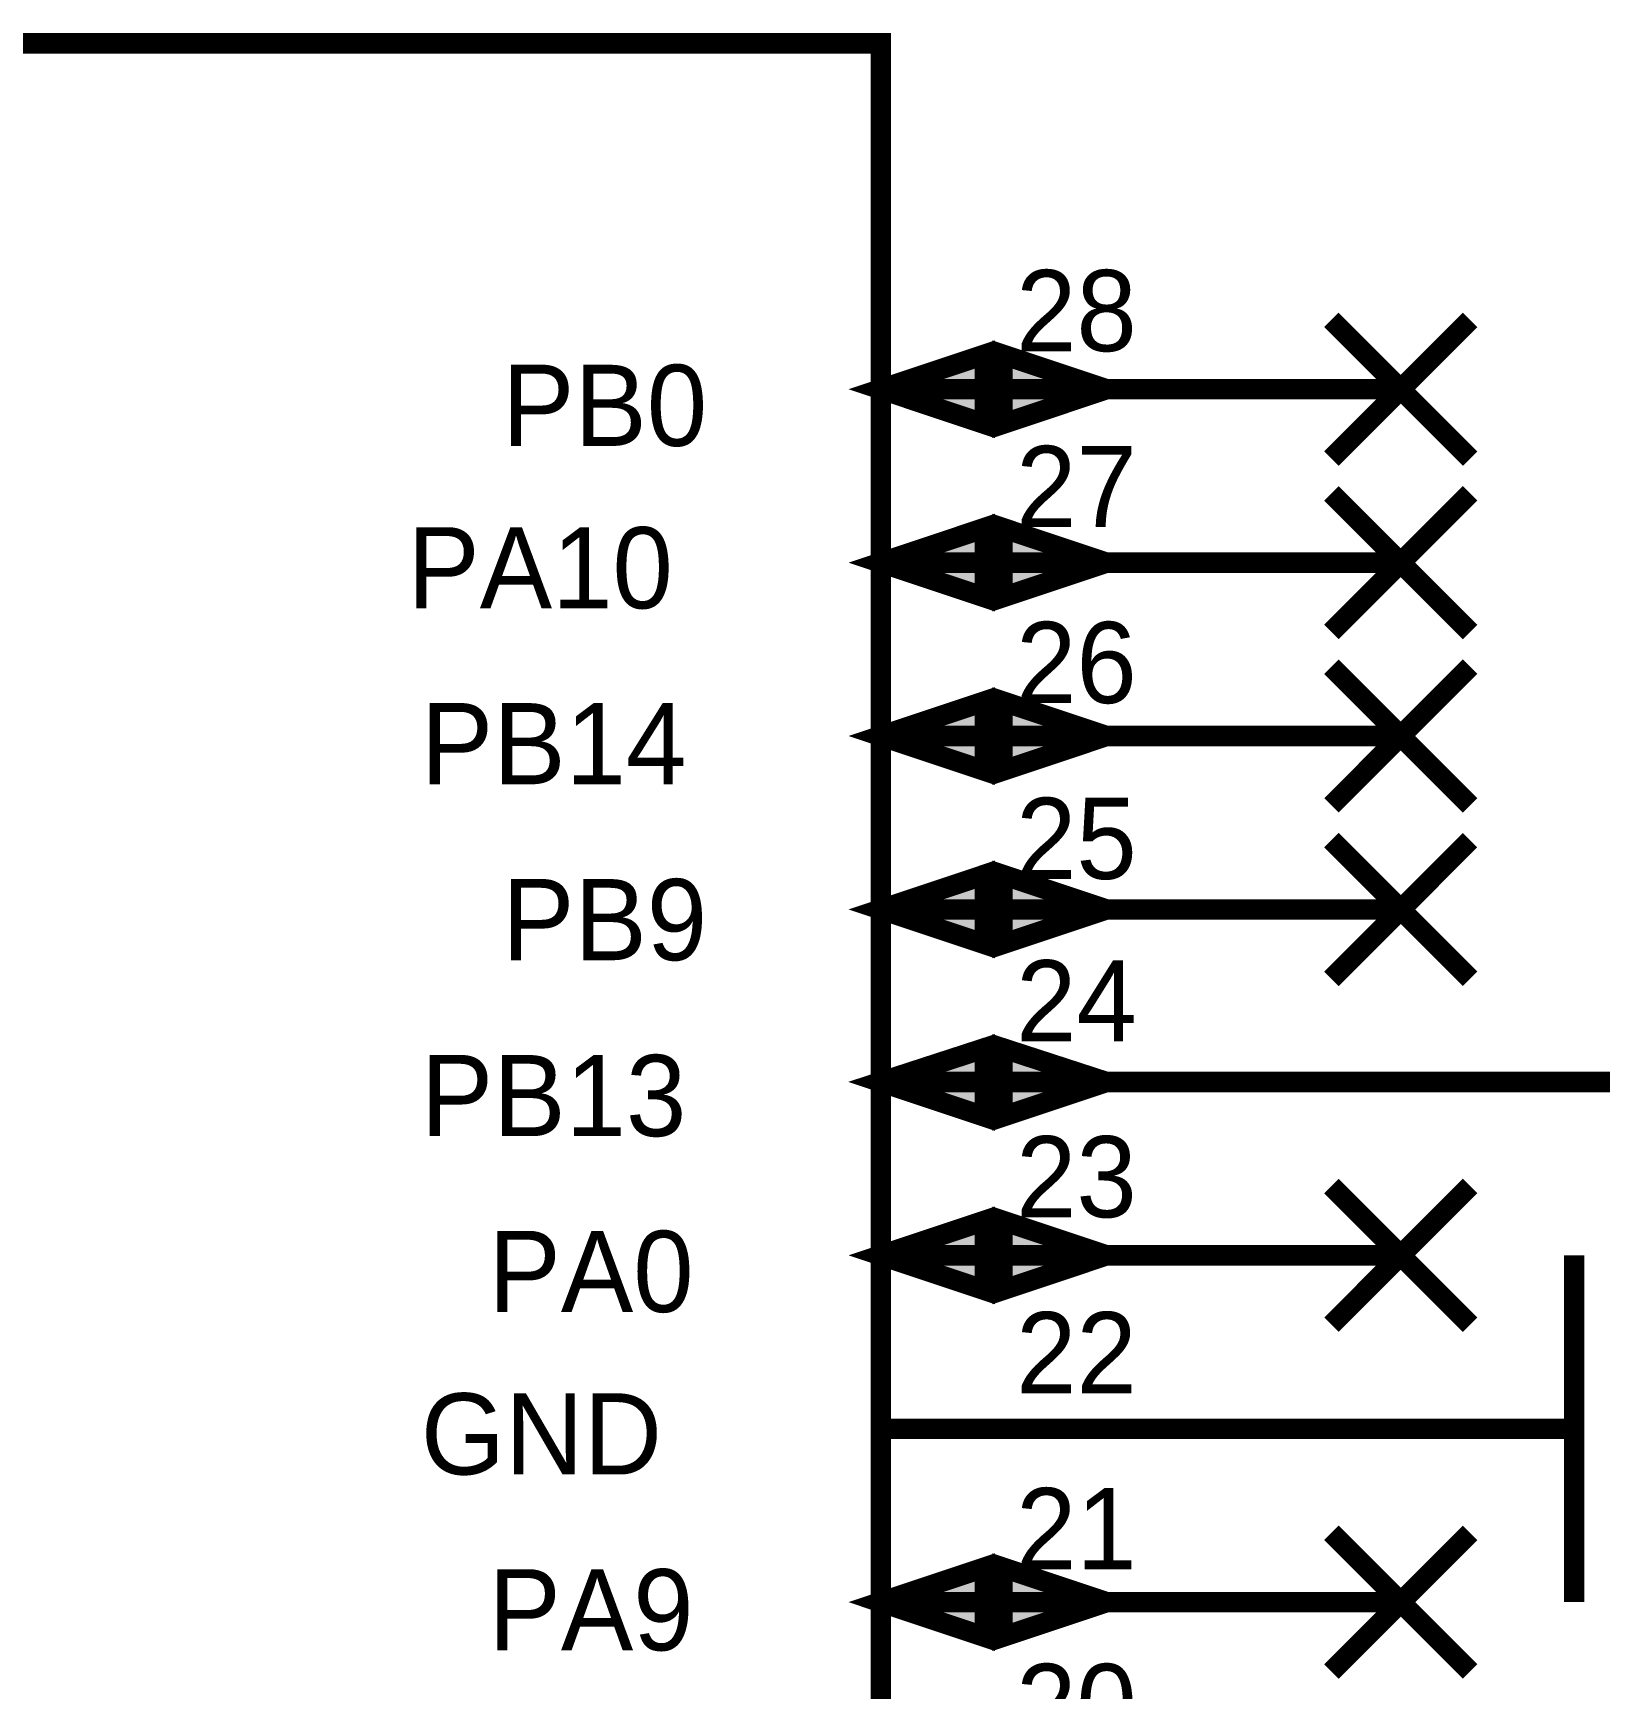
# Model space of a CAD drawing. Header units: inches. Extents: x 0 to 569, y 0 to 432.
# Drawn here: x 330.47 to 353.45, y 118.1 to 142.38 of the extents above; entities that cross this region are included whole.
import ezdxf

# ---------------------------------------------------------------- set-up
doc = ezdxf.new("R2010")
doc.units = ezdxf.units.IN
doc.layers.add('Sheet', color=255, linetype='Continuous')

msp = doc.modelspace()

# ---------------------------------------------------------------- linework, layer by layer
at = {"layer": 'Sheet'}
for points in [[(317.5, 142.23, 0.3, 0.3, 0), (342.9, 142.23, 0.3, 0.3, 0), (342.9, 99.058, 0.3, 0.3, 0), (317.5, 99.058, 0.3, 0.3, 0), (317.5, 142.23, 0.3, 0.3, 0)], [(344.425, 137.666, 0.3, 0.3, 0), (342.9, 137.158, 0.3, 0.3, 0), (344.425, 136.649, 0.3, 0.3, 0), (344.425, 137.666, 0.3, 0.3, 0)], [(344.425, 137.666, 0.0991, 0.0991, 0), (342.9, 137.158, 0.0991, 0.0991, 0), (344.425, 136.649, 0.0991, 0.0991, 0), (344.425, 137.666, 0.0991, 0.0991, 0)], [(344.686, 137.666, 0.3, 0.3, 0), (344.686, 136.649, 0.3, 0.3, 0), (346.211, 137.158, 0.3, 0.3, 0), (344.686, 137.666, 0.3, 0.3, 0)], [(344.686, 137.666, 0.0991, 0.0991, 0), (344.686, 136.649, 0.0991, 0.0991, 0), (346.211, 137.158, 0.0991, 0.0991, 0), (344.686, 137.666, 0.0991, 0.0991, 0)], [(344.425, 135.124, 0.3, 0.3, 0), (342.9, 134.615, 0.3, 0.3, 0), (344.425, 134.107, 0.3, 0.3, 0), (344.425, 135.124, 0.3, 0.3, 0)], [(344.686, 135.124, 0.3, 0.3, 0), (344.686, 134.107, 0.3, 0.3, 0), (346.211, 134.615, 0.3, 0.3, 0), (344.686, 135.124, 0.3, 0.3, 0)], [(344.425, 135.124, 0.0991, 0.0991, 0), (342.9, 134.615, 0.0991, 0.0991, 0), (344.425, 134.107, 0.0991, 0.0991, 0), (344.425, 135.124, 0.0991, 0.0991, 0)], [(344.686, 135.124, 0.0991, 0.0991, 0), (344.686, 134.107, 0.0991, 0.0991, 0), (346.211, 134.615, 0.0991, 0.0991, 0), (344.686, 135.124, 0.0991, 0.0991, 0)], [(344.425, 132.581, 0.3, 0.3, 0), (342.9, 132.073, 0.3, 0.3, 0), (344.425, 131.564, 0.3, 0.3, 0), (344.425, 132.581, 0.3, 0.3, 0)], [(344.425, 132.581, 0.0991, 0.0991, 0), (342.9, 132.073, 0.0991, 0.0991, 0), (344.425, 131.564, 0.0991, 0.0991, 0), (344.425, 132.581, 0.0991, 0.0991, 0)], [(344.686, 132.581, 0.3, 0.3, 0), (344.686, 131.564, 0.3, 0.3, 0), (346.211, 132.073, 0.3, 0.3, 0), (344.686, 132.581, 0.3, 0.3, 0)], [(344.686, 132.581, 0.0991, 0.0991, 0), (344.686, 131.564, 0.0991, 0.0991, 0), (346.211, 132.073, 0.0991, 0.0991, 0), (344.686, 132.581, 0.0991, 0.0991, 0)], [(344.425, 130.039, 0.3, 0.3, 0), (342.9, 129.53, 0.3, 0.3, 0), (344.425, 129.022, 0.3, 0.3, 0), (344.425, 130.039, 0.3, 0.3, 0)], [(344.686, 130.039, 0.3, 0.3, 0), (344.686, 129.022, 0.3, 0.3, 0), (346.211, 129.53, 0.3, 0.3, 0), (344.686, 130.039, 0.3, 0.3, 0)], [(344.425, 130.039, 0.0991, 0.0991, 0), (342.9, 129.53, 0.0991, 0.0991, 0), (344.425, 129.022, 0.0991, 0.0991, 0), (344.425, 130.039, 0.0991, 0.0991, 0)], [(344.686, 130.039, 0.0991, 0.0991, 0), (344.686, 129.022, 0.0991, 0.0991, 0), (346.211, 129.53, 0.0991, 0.0991, 0), (344.686, 130.039, 0.0991, 0.0991, 0)], [(344.425, 127.496, 0.3, 0.3, 0), (342.9, 127, 0.3, 0.3, 0), (344.425, 126.492, 0.3, 0.3, 0), (344.425, 127.496, 0.3, 0.3, 0)], [(344.425, 127.496, 0.0991, 0.0991, 0), (342.9, 127, 0.0991, 0.0991, 0), (344.425, 126.492, 0.0991, 0.0991, 0), (344.425, 127.496, 0.0991, 0.0991, 0)], [(344.686, 127.496, 0.3, 0.3, 0), (344.686, 126.492, 0.3, 0.3, 0), (346.211, 127, 0.3, 0.3, 0), (344.686, 127.496, 0.3, 0.3, 0)], [(344.686, 127.496, 0.0991, 0.0991, 0), (344.686, 126.492, 0.0991, 0.0991, 0), (346.211, 127, 0.0991, 0.0991, 0), (344.686, 127.496, 0.0991, 0.0991, 0)], [(344.425, 124.966, 0.3, 0.3, 0), (342.9, 124.458, 0.3, 0.3, 0), (344.425, 123.949, 0.3, 0.3, 0), (344.425, 124.966, 0.3, 0.3, 0)], [(344.686, 124.966, 0.3, 0.3, 0), (344.686, 123.949, 0.3, 0.3, 0), (346.211, 124.458, 0.3, 0.3, 0), (344.686, 124.966, 0.3, 0.3, 0)], [(344.425, 124.966, 0.0991, 0.0991, 0), (342.9, 124.458, 0.0991, 0.0991, 0), (344.425, 123.949, 0.0991, 0.0991, 0), (344.425, 124.966, 0.0991, 0.0991, 0)], [(344.686, 124.966, 0.0991, 0.0991, 0), (344.686, 123.949, 0.0991, 0.0991, 0), (346.211, 124.458, 0.0991, 0.0991, 0), (344.686, 124.966, 0.0991, 0.0991, 0)], [(344.425, 119.881, 0.3, 0.3, 0), (342.9, 119.373, 0.3, 0.3, 0), (344.425, 118.864, 0.3, 0.3, 0), (344.425, 119.881, 0.3, 0.3, 0)], [(344.425, 119.881, 0.0991, 0.0991, 0), (342.9, 119.373, 0.0991, 0.0991, 0), (344.425, 118.864, 0.0991, 0.0991, 0), (344.425, 119.881, 0.0991, 0.0991, 0)], [(344.686, 119.881, 0.3, 0.3, 0), (344.686, 118.864, 0.3, 0.3, 0), (346.211, 119.373, 0.3, 0.3, 0), (344.686, 119.881, 0.3, 0.3, 0)], [(344.686, 119.881, 0.0991, 0.0991, 0), (344.686, 118.864, 0.0991, 0.0991, 0), (346.211, 119.373, 0.0991, 0.0991, 0), (344.686, 119.881, 0.0991, 0.0991, 0)]]:
    msp.add_lwpolyline(points, format="xyseb", close=True, dxfattribs=at)
for points in [[(349.51, 136.141, 0.3, 0.3, 0), (351.544, 138.175, 0.3, 0.3, 0)], [(349.51, 138.175, 0.3, 0.3, 0), (351.544, 136.141, 0.3, 0.3, 0)], [(342.9, 137.158, 0.3, 0.3, 0), (350.527, 137.158, 0.3, 0.3, 0)], [(349.51, 133.598, 0.3, 0.3, 0), (351.544, 135.632, 0.3, 0.3, 0)], [(349.51, 135.632, 0.3, 0.3, 0), (351.544, 133.598, 0.3, 0.3, 0)], [(342.9, 134.615, 0.3, 0.3, 0), (350.527, 134.615, 0.3, 0.3, 0)], [(349.51, 131.056, 0.3, 0.3, 0), (351.544, 133.09, 0.3, 0.3, 0)], [(349.51, 133.09, 0.3, 0.3, 0), (351.544, 131.056, 0.3, 0.3, 0)], [(342.9, 132.073, 0.3, 0.3, 0), (350.527, 132.073, 0.3, 0.3, 0)], [(349.51, 128.513, 0.3, 0.3, 0), (351.544, 130.547, 0.3, 0.3, 0)], [(349.51, 130.547, 0.3, 0.3, 0), (351.544, 128.513, 0.3, 0.3, 0)], [(342.9, 129.53, 0.3, 0.3, 0), (350.527, 129.53, 0.3, 0.3, 0)], [(342.9, 127, 0.3, 0.3, 0), (350.527, 127, 0.3, 0.3, 0)], [(358.142, 127, 0.3, 0.3, 0), (355.6, 127, 0.3, 0.3, 0), (350.527, 127, 0.3, 0.3, 0)], [(349.51, 123.441, 0.3, 0.3, 0), (351.544, 125.475, 0.3, 0.3, 0)], [(349.51, 125.475, 0.3, 0.3, 0), (351.544, 123.441, 0.3, 0.3, 0)], [(342.9, 124.458, 0.3, 0.3, 0), (350.527, 124.458, 0.3, 0.3, 0)], [(353.07, 124.458, 0.3, 0.3, 0), (353.07, 119.373, 0.3, 0.3, 0)], [(342.9, 121.915, 0.3, 0.3, 0), (350.527, 121.915, 0.3, 0.3, 0)], [(350.527, 121.915, 0.3, 0.3, 0), (353.07, 121.915, 0.3, 0.3, 0)], [(349.51, 118.356, 0.3, 0.3, 0), (351.544, 120.39, 0.3, 0.3, 0)], [(349.51, 120.39, 0.3, 0.3, 0), (351.544, 118.356, 0.3, 0.3, 0)], [(342.9, 119.373, 0.3, 0.3, 0), (350.527, 119.373, 0.3, 0.3, 0)]]:
    msp.add_lwpolyline(points, format="xyseb", dxfattribs=at)
for points in [[(344.474, 137.737), (342.743, 137.16), (344.474, 136.583)], [(344.628, 136.583), (346.359, 137.16), (344.628, 137.737)], [(344.474, 135.197), (342.743, 134.62), (344.474, 134.043)], [(344.628, 134.043), (346.359, 134.62), (344.628, 135.197)], [(344.474, 132.657), (342.743, 132.08), (344.474, 131.503)], [(344.628, 131.503), (346.359, 132.08), (344.628, 132.657)], [(344.474, 130.117), (342.743, 129.54), (344.474, 128.963)], [(344.628, 128.963), (346.359, 129.54), (344.628, 130.117)], [(344.474, 127.577), (342.743, 127), (344.474, 126.423)], [(344.628, 126.423), (346.359, 127), (344.628, 127.577)], [(344.474, 125.037), (342.743, 124.46), (344.474, 123.883)], [(344.628, 123.883), (346.359, 124.46), (344.628, 125.037)], [(344.474, 119.957), (342.743, 119.38), (344.474, 118.803)], [(344.628, 118.803), (346.359, 119.38), (344.628, 119.957)]]:
    msp.add_solid(points, dxfattribs=at)

# ---------------------------------------------------------------- texts
for s, p in [('28', (344.884, 137.716)), ('PB0', (337.344, 136.327)), ('27', (344.884, 135.136)), ('PA10', (335.955, 133.945)), ('26', (344.884, 132.556)), ('PB14', (336.153, 131.366)), ('25', (344.884, 129.977)), ('PB9', (337.344, 128.786)), ('24', (344.884, 127.595)), ('PB13', (336.153, 126.206)), ('23', (344.884, 125.016)), ('PA0', (337.145, 123.627)), ('22', (344.884, 122.436)), ('GND', (336.153, 121.245)), ('21', (344.884, 119.856)), ('PA9', (337.145, 118.666)), ('20', (344.884, 117.277))]:
    msp.add_text(s, height=1.1906, dxfattribs=at).set_placement(p)

doc.saveas('drawing.dxf')
